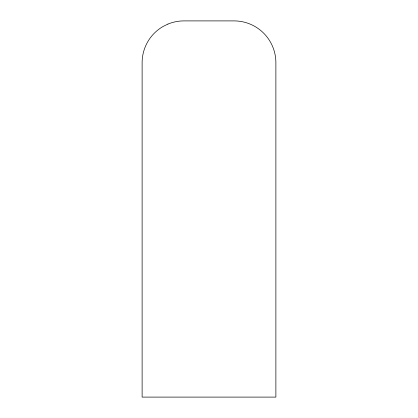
<?xml version="1.0" encoding="UTF-8"?>
<svg xmlns="http://www.w3.org/2000/svg" width="418" height="418" viewBox="0 0 418 418"><rect width="100%" height="100%" fill="white"/><g stroke="black" fill="none" stroke-linecap="round" stroke-linejoin="round"><path stroke-width="0.63" d="M167.926 24.082L163.02 26.501A41.8 41.8 0 0 0 142.12 62.7L142.12 397.1L275.88 397.1L275.88 62.7A41.8 41.8 0 0 0 234.08 20.9L183.92 20.9A41.8 41.8 0 0 0 167.926 24.082"/></g></svg>
